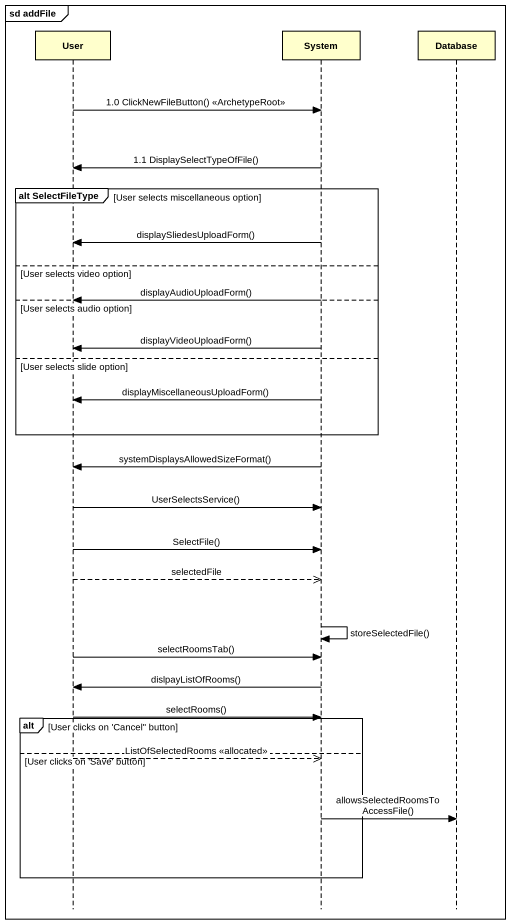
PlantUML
@startuml
mainframe sd addFile
hide footbox
participant User
participant System
participant "Database" as Database_

User -> System : 1.0 ClickNewFileButton() <<ArchetypeRoot>>
System -> User : 1.1 DisplaySelectTypeOfFile()
group alt SelectFileType [User selects miscellaneous option]
  System -> User : displaySliedesUploadForm()
else User selects video option
else User selects audio option
  System -> User : displayAudioUploadForm()
  System -> User : displayVideoUploadForm()
else User selects slide option
  System -> User : displayMiscellaneousUploadForm()
end
System -> User : systemDisplaysAllowedSizeFormat()
User -> System : UserSelectsService()
User -> System : SelectFile()
User -->> System : selectedFile
System -> System : storeSelectedFile()
User -> System : selectRoomsTab()
System -> User : dislpayListOfRooms()
User -> System : selectRooms()
alt User clicks on 'Cancel'' button
else User clicks on 'Save' button
  User -->> System : ListOfSelectedRooms <<allocated>>
  System -> Database_ : allowsSelectedRoomsToAccessFile()
end
@enduml
